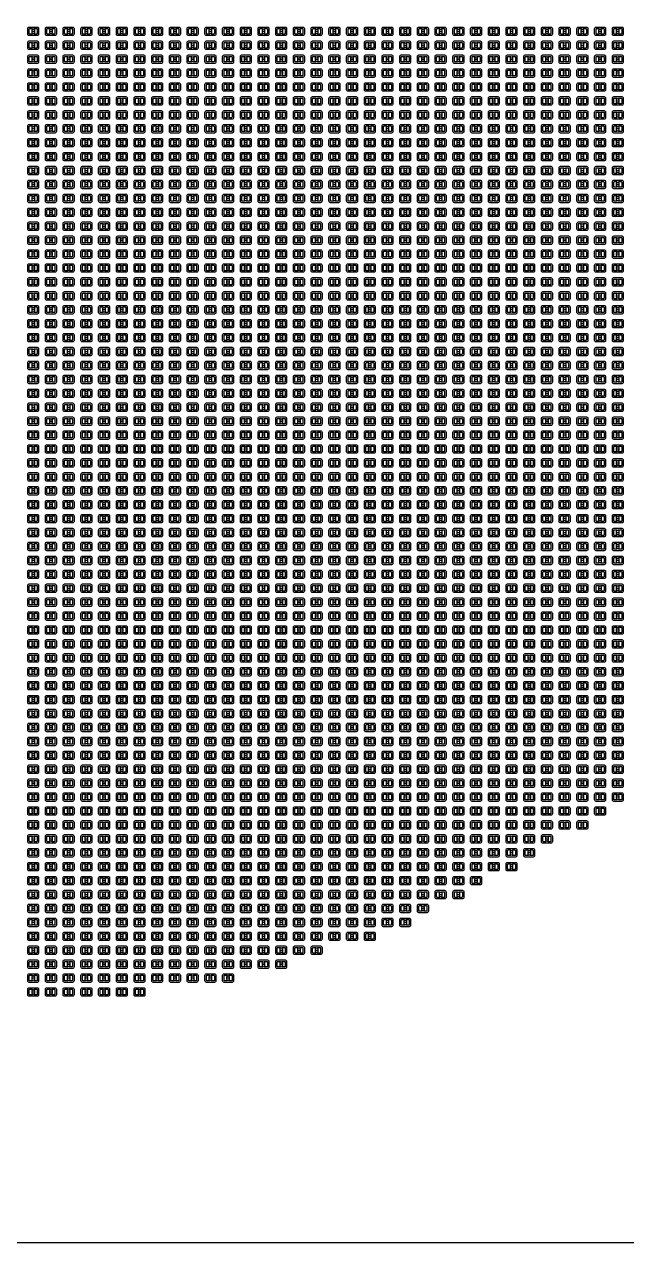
# Model space of a CAD drawing. Header units: metres. Extents: x -2500 to 2500, y -2500 to 2500.
# Drawn here: x -7 to 1231, y -2500 to 2 of the extents above; entities that cross this region are included whole.
import ezdxf

# ---------------------------------------------------------------- set-up
doc = ezdxf.new("R2010")
doc.units = ezdxf.units.M
doc.layers.add('structure', color=2, linetype='Continuous')
doc.layers.add('substrate', color=7, linetype='Continuous')

# ---------------------------------------------------------------- blocks, each defined once
blk = doc.blocks.new('structure')
at = {"layer": 'structure'}
for points in [[(-11.2, 5.8, -0.414214), (-8.2, 8.8), (8.2, 8.8, -0.414214), (11.2, 5.8), (11.2, -5.8, -0.414214), (8.2, -8.8), (-8.2, -8.8, -0.414214), (-11.2, -5.8), (-11.2, 5.8)], [(-8.2, 4.6, -0.414214), (-7, 5.8), (-2.7, 5.8, -0.414214), (-1.5, 4.6), (-1.5, 3.8, -0.414214), (-2, 3.3), (-2.5, 3.3, 0.414214), (-3, 2.8), (-3, 0.3), (3, 0.3), (3, 2.8, 0.414214), (2.5, 3.3), (2, 3.3, -0.414214), (1.5, 3.8), (1.5, 4.6, -0.414214), (2.7, 5.8), (7, 5.8, -0.414214), (8.2, 4.6), (8.2, -4.6, -0.414214), (7, -5.8), (2.7, -5.8, -0.414214), (1.5, -4.6), (1.5, -3.8, -0.414214), (2, -3.3), (2.5, -3.3, 0.414214), (3, -2.8), (3, -0.3), (-3, -0.3), (-3, -2.8, 0.414214), (-2.5, -3.3), (-2, -3.3, -0.414214), (-1.5, -3.8), (-1.5, -4.6, -0.414214), (-2.7, -5.8), (-7, -5.8, -0.414214), (-7, -5.8, -0.414214), (-8.2, -4.6), (-8.2, 4.6)]]:
    blk.add_lwpolyline(points, format="xyb", dxfattribs=at)
blk = doc.blocks.new('array')
at = {"layer": 'structure'}
for p in [(11.6, -11.8), (48, -11.8), (84.4, -11.8), (120.8, -11.8), (157.2, -11.8), (193.6, -11.8), (230, -11.8), (266.4, -11.8), (302.8, -11.8), (339.2, -11.8), (375.6, -11.8), (412, -11.8), (448.4, -11.8), (484.8, -11.8), (521.2, -11.8), (557.6, -11.8), (594, -11.8), (630.4, -11.8), (666.8, -11.8), (703.2, -11.8), (739.6, -11.8), (776, -11.8), (812.4, -11.8), (848.8, -11.8), (885.2, -11.8), (921.6, -11.8), (958, -11.8), (994.4, -11.8), (1030.8, -11.8), (1067.2, -11.8), (1103.6, -11.8), (1140, -11.8), (1176.4, -11.8), (1212.8, -11.8), (11.6, -40.4), (48, -40.4), (84.4, -40.4), (120.8, -40.4), (157.2, -40.4), (193.6, -40.4), (230, -40.4), (266.4, -40.4), (302.8, -40.4), (339.2, -40.4), (375.6, -40.4), (412, -40.4), (448.4, -40.4), (484.8, -40.4), (521.2, -40.4), (557.6, -40.4), (594, -40.4), (630.4, -40.4), (666.8, -40.4), (703.2, -40.4), (739.6, -40.4), (776, -40.4), (812.4, -40.4), (848.8, -40.4), (885.2, -40.4), (921.6, -40.4), (958, -40.4), (994.4, -40.4), (1030.8, -40.4), (1067.2, -40.4), (1103.6, -40.4), (1140, -40.4), (1176.4, -40.4), (1212.8, -40.4), (11.6, -69), (48, -69), (84.4, -69), (120.8, -69), (157.2, -69), (193.6, -69), (230, -69), (266.4, -69), (302.8, -69), (339.2, -69), (375.6, -69), (412, -69), (448.4, -69), (484.8, -69), (521.2, -69), (557.6, -69), (594, -69), (630.4, -69), (666.8, -69), (703.2, -69), (739.6, -69), (776, -69), (812.4, -69), (848.8, -69), (885.2, -69), (921.6, -69), (958, -69), (994.4, -69), (1030.8, -69), (1067.2, -69), (1103.6, -69), (1140, -69), (1176.4, -69), (1212.8, -69), (11.6, -97.6), (48, -97.6), (84.4, -97.6), (120.8, -97.6), (157.2, -97.6), (193.6, -97.6), (230, -97.6), (266.4, -97.6), (302.8, -97.6), (339.2, -97.6), (375.6, -97.6), (412, -97.6), (448.4, -97.6), (484.8, -97.6), (521.2, -97.6), (557.6, -97.6), (594, -97.6), (630.4, -97.6), (666.8, -97.6), (703.2, -97.6), (739.6, -97.6), (776, -97.6), (812.4, -97.6), (848.8, -97.6), (885.2, -97.6), (921.6, -97.6), (958, -97.6), (994.4, -97.6), (1030.8, -97.6), (1067.2, -97.6), (1103.6, -97.6), (1140, -97.6), (1176.4, -97.6), (1212.8, -97.6), (11.6, -126.2), (48, -126.2), (84.4, -126.2), (120.8, -126.2), (157.2, -126.2), (193.6, -126.2), (230, -126.2), (266.4, -126.2), (302.8, -126.2), (339.2, -126.2), (375.6, -126.2), (412, -126.2), (448.4, -126.2), (484.8, -126.2), (521.2, -126.2), (557.6, -126.2), (594, -126.2), (630.4, -126.2), (666.8, -126.2), (703.2, -126.2), (739.6, -126.2), (776, -126.2), (812.4, -126.2), (848.8, -126.2), (885.2, -126.2), (921.6, -126.2), (958, -126.2), (994.4, -126.2), (1030.8, -126.2), (1067.2, -126.2), (1103.6, -126.2), (1140, -126.2), (1176.4, -126.2), (1212.8, -126.2), (11.6, -154.8), (48, -154.8), (84.4, -154.8), (120.8, -154.8), (157.2, -154.8), (193.6, -154.8), (230, -154.8), (266.4, -154.8), (302.8, -154.8), (339.2, -154.8), (375.6, -154.8), (412, -154.8), (448.4, -154.8), (484.8, -154.8), (521.2, -154.8), (557.6, -154.8), (594, -154.8), (630.4, -154.8), (666.8, -154.8), (703.2, -154.8), (739.6, -154.8), (776, -154.8), (812.4, -154.8), (848.8, -154.8), (885.2, -154.8), (921.6, -154.8), (958, -154.8), (994.4, -154.8), (1030.8, -154.8), (1067.2, -154.8), (1103.6, -154.8), (1140, -154.8), (1176.4, -154.8), (1212.8, -154.8), (11.6, -183.4), (48, -183.4), (84.4, -183.4), (120.8, -183.4), (157.2, -183.4), (193.6, -183.4), (230, -183.4), (266.4, -183.4), (302.8, -183.4), (339.2, -183.4), (375.6, -183.4), (412, -183.4), (448.4, -183.4), (484.8, -183.4), (521.2, -183.4), (557.6, -183.4), (594, -183.4), (630.4, -183.4), (666.8, -183.4), (703.2, -183.4), (739.6, -183.4), (776, -183.4), (812.4, -183.4), (848.8, -183.4), (885.2, -183.4), (921.6, -183.4), (958, -183.4), (994.4, -183.4), (1030.8, -183.4), (1067.2, -183.4), (1103.6, -183.4), (1140, -183.4), (1176.4, -183.4), (1212.8, -183.4), (11.6, -212), (48, -212), (84.4, -212), (120.8, -212), (157.2, -212), (193.6, -212), (230, -212), (266.4, -212), (302.8, -212), (339.2, -212), (375.6, -212), (412, -212), (448.4, -212), (484.8, -212), (521.2, -212), (557.6, -212), (594, -212), (630.4, -212), (666.8, -212), (703.2, -212), (739.6, -212), (776, -212), (812.4, -212), (848.8, -212), (885.2, -212), (921.6, -212), (958, -212), (994.4, -212), (1030.8, -212), (1067.2, -212), (1103.6, -212), (1140, -212), (1176.4, -212), (1212.8, -212), (11.6, -240.6), (48, -240.6), (84.4, -240.6), (120.8, -240.6), (157.2, -240.6), (193.6, -240.6), (230, -240.6), (266.4, -240.6), (302.8, -240.6), (339.2, -240.6), (375.6, -240.6), (412, -240.6), (448.4, -240.6), (484.8, -240.6), (521.2, -240.6), (557.6, -240.6), (594, -240.6), (630.4, -240.6), (666.8, -240.6), (703.2, -240.6), (739.6, -240.6), (776, -240.6), (812.4, -240.6), (848.8, -240.6), (885.2, -240.6), (921.6, -240.6), (958, -240.6), (994.4, -240.6), (1030.8, -240.6), (1067.2, -240.6), (1103.6, -240.6), (1140, -240.6), (1176.4, -240.6), (1212.8, -240.6), (11.6, -269.2), (48, -269.2), (84.4, -269.2), (120.8, -269.2), (157.2, -269.2), (193.6, -269.2), (230, -269.2), (266.4, -269.2), (302.8, -269.2), (339.2, -269.2), (375.6, -269.2), (412, -269.2), (448.4, -269.2), (484.8, -269.2), (521.2, -269.2), (557.6, -269.2), (594, -269.2), (630.4, -269.2), (666.8, -269.2), (703.2, -269.2), (739.6, -269.2), (776, -269.2), (812.4, -269.2), (848.8, -269.2), (885.2, -269.2), (921.6, -269.2), (958, -269.2), (994.4, -269.2), (1030.8, -269.2), (1067.2, -269.2), (1103.6, -269.2), (1140, -269.2), (1176.4, -269.2), (1212.8, -269.2), (11.6, -297.8), (48, -297.8), (84.4, -297.8), (120.8, -297.8), (157.2, -297.8), (193.6, -297.8), (230, -297.8), (266.4, -297.8), (302.8, -297.8), (339.2, -297.8), (375.6, -297.8), (412, -297.8), (448.4, -297.8), (484.8, -297.8), (521.2, -297.8), (557.6, -297.8), (594, -297.8), (630.4, -297.8), (666.8, -297.8), (703.2, -297.8), (739.6, -297.8), (776, -297.8), (812.4, -297.8), (848.8, -297.8), (885.2, -297.8), (921.6, -297.8), (958, -297.8), (994.4, -297.8), (1030.8, -297.8), (1067.2, -297.8), (1103.6, -297.8), (1140, -297.8), (1176.4, -297.8), (1212.8, -297.8), (11.6, -326.4), (48, -326.4), (84.4, -326.4), (120.8, -326.4), (157.2, -326.4), (193.6, -326.4), (230, -326.4), (266.4, -326.4), (302.8, -326.4), (339.2, -326.4), (375.6, -326.4), (412, -326.4), (448.4, -326.4), (484.8, -326.4), (521.2, -326.4), (557.6, -326.4), (594, -326.4), (630.4, -326.4), (666.8, -326.4), (703.2, -326.4), (739.6, -326.4), (776, -326.4), (812.4, -326.4), (848.8, -326.4), (885.2, -326.4), (921.6, -326.4), (958, -326.4), (994.4, -326.4), (1030.8, -326.4), (1067.2, -326.4), (1103.6, -326.4), (1140, -326.4), (1176.4, -326.4), (1212.8, -326.4), (11.6, -355), (48, -355), (84.4, -355), (120.8, -355), (157.2, -355), (193.6, -355), (230, -355), (266.4, -355), (302.8, -355), (339.2, -355), (375.6, -355), (412, -355), (448.4, -355), (484.8, -355), (521.2, -355), (557.6, -355), (594, -355), (630.4, -355), (666.8, -355), (703.2, -355), (739.6, -355), (776, -355), (812.4, -355), (848.8, -355), (885.2, -355), (921.6, -355), (958, -355), (994.4, -355), (1030.8, -355), (1067.2, -355), (1103.6, -355), (1140, -355), (1176.4, -355), (1212.8, -355), (11.6, -383.6), (48, -383.6), (84.4, -383.6), (120.8, -383.6), (157.2, -383.6), (193.6, -383.6), (230, -383.6), (266.4, -383.6), (302.8, -383.6), (339.2, -383.6), (375.6, -383.6), (412, -383.6), (448.4, -383.6), (484.8, -383.6), (521.2, -383.6), (557.6, -383.6), (594, -383.6), (630.4, -383.6), (666.8, -383.6), (703.2, -383.6), (739.6, -383.6), (776, -383.6), (812.4, -383.6), (848.8, -383.6), (885.2, -383.6), (921.6, -383.6), (958, -383.6), (994.4, -383.6), (1030.8, -383.6), (1067.2, -383.6), (1103.6, -383.6), (1140, -383.6), (1176.4, -383.6), (1212.8, -383.6), (11.6, -412.2), (48, -412.2), (84.4, -412.2), (120.8, -412.2), (157.2, -412.2), (193.6, -412.2), (230, -412.2), (266.4, -412.2), (302.8, -412.2), (339.2, -412.2), (375.6, -412.2), (412, -412.2), (448.4, -412.2), (484.8, -412.2), (521.2, -412.2), (557.6, -412.2), (594, -412.2), (630.4, -412.2), (666.8, -412.2), (703.2, -412.2), (739.6, -412.2), (776, -412.2), (812.4, -412.2), (848.8, -412.2), (885.2, -412.2), (921.6, -412.2), (958, -412.2), (994.4, -412.2), (1030.8, -412.2), (1067.2, -412.2), (1103.6, -412.2), (1140, -412.2), (1176.4, -412.2), (1212.8, -412.2), (11.6, -440.8), (48, -440.8), (84.4, -440.8), (120.8, -440.8), (157.2, -440.8), (193.6, -440.8), (230, -440.8), (266.4, -440.8), (302.8, -440.8), (339.2, -440.8), (375.6, -440.8), (412, -440.8), (448.4, -440.8), (484.8, -440.8), (521.2, -440.8), (557.6, -440.8), (594, -440.8), (630.4, -440.8), (666.8, -440.8), (703.2, -440.8), (739.6, -440.8), (776, -440.8), (812.4, -440.8), (848.8, -440.8), (885.2, -440.8), (921.6, -440.8), (958, -440.8), (994.4, -440.8), (1030.8, -440.8), (1067.2, -440.8), (1103.6, -440.8), (1140, -440.8), (1176.4, -440.8), (1212.8, -440.8), (11.6, -469.4), (48, -469.4), (84.4, -469.4), (120.8, -469.4), (157.2, -469.4), (193.6, -469.4), (230, -469.4), (266.4, -469.4), (302.8, -469.4), (339.2, -469.4), (375.6, -469.4), (412, -469.4), (448.4, -469.4), (484.8, -469.4), (521.2, -469.4), (557.6, -469.4), (594, -469.4), (630.4, -469.4), (666.8, -469.4), (703.2, -469.4), (739.6, -469.4), (776, -469.4), (812.4, -469.4), (848.8, -469.4), (885.2, -469.4), (921.6, -469.4), (958, -469.4), (994.4, -469.4), (1030.8, -469.4), (1067.2, -469.4), (1103.6, -469.4), (1140, -469.4), (1176.4, -469.4), (1212.8, -469.4), (11.6, -498), (48, -498), (84.4, -498), (120.8, -498), (157.2, -498), (193.6, -498), (230, -498), (266.4, -498), (302.8, -498), (339.2, -498), (375.6, -498), (412, -498), (448.4, -498), (484.8, -498), (521.2, -498), (557.6, -498), (594, -498), (630.4, -498), (666.8, -498), (703.2, -498), (739.6, -498), (776, -498), (812.4, -498), (848.8, -498), (885.2, -498), (921.6, -498), (958, -498), (994.4, -498), (1030.8, -498), (1067.2, -498), (1103.6, -498), (1140, -498), (1176.4, -498), (1212.8, -498), (11.6, -526.6), (48, -526.6), (84.4, -526.6), (120.8, -526.6), (157.2, -526.6), (193.6, -526.6), (230, -526.6), (266.4, -526.6), (302.8, -526.6), (339.2, -526.6), (375.6, -526.6), (412, -526.6), (448.4, -526.6), (484.8, -526.6), (521.2, -526.6), (557.6, -526.6), (594, -526.6), (630.4, -526.6), (666.8, -526.6), (703.2, -526.6), (739.6, -526.6), (776, -526.6), (812.4, -526.6), (848.8, -526.6), (885.2, -526.6), (921.6, -526.6), (958, -526.6), (994.4, -526.6), (1030.8, -526.6), (1067.2, -526.6), (1103.6, -526.6), (1140, -526.6), (1176.4, -526.6), (1212.8, -526.6), (11.6, -555.2), (48, -555.2), (84.4, -555.2), (120.8, -555.2), (157.2, -555.2), (193.6, -555.2), (230, -555.2), (266.4, -555.2), (302.8, -555.2), (339.2, -555.2), (375.6, -555.2), (412, -555.2), (448.4, -555.2), (484.8, -555.2), (521.2, -555.2), (557.6, -555.2), (594, -555.2), (630.4, -555.2), (666.8, -555.2), (703.2, -555.2), (739.6, -555.2), (776, -555.2), (812.4, -555.2), (848.8, -555.2), (885.2, -555.2), (921.6, -555.2), (958, -555.2), (994.4, -555.2), (1030.8, -555.2), (1067.2, -555.2), (1103.6, -555.2), (1140, -555.2), (1176.4, -555.2), (1212.8, -555.2), (11.6, -583.8), (48, -583.8), (84.4, -583.8), (120.8, -583.8), (157.2, -583.8), (193.6, -583.8), (230, -583.8), (266.4, -583.8), (302.8, -583.8), (339.2, -583.8), (375.6, -583.8), (412, -583.8), (448.4, -583.8), (484.8, -583.8), (521.2, -583.8), (557.6, -583.8), (594, -583.8), (630.4, -583.8), (666.8, -583.8), (703.2, -583.8), (739.6, -583.8), (776, -583.8), (812.4, -583.8), (848.8, -583.8), (885.2, -583.8), (921.6, -583.8), (958, -583.8), (994.4, -583.8), (1030.8, -583.8), (1067.2, -583.8), (1103.6, -583.8), (1140, -583.8), (1176.4, -583.8), (1212.8, -583.8), (11.6, -612.4), (48, -612.4), (84.4, -612.4), (120.8, -612.4), (157.2, -612.4), (193.6, -612.4), (230, -612.4), (266.4, -612.4), (302.8, -612.4), (339.2, -612.4), (375.6, -612.4), (412, -612.4), (448.4, -612.4), (484.8, -612.4), (521.2, -612.4), (557.6, -612.4), (594, -612.4), (630.4, -612.4), (666.8, -612.4), (703.2, -612.4), (739.6, -612.4), (776, -612.4), (812.4, -612.4), (848.8, -612.4), (885.2, -612.4), (921.6, -612.4), (958, -612.4), (994.4, -612.4), (1030.8, -612.4), (1067.2, -612.4), (1103.6, -612.4), (1140, -612.4), (1176.4, -612.4), (1212.8, -612.4), (11.6, -641), (48, -641), (84.4, -641), (120.8, -641), (157.2, -641), (193.6, -641), (230, -641), (266.4, -641), (302.8, -641), (339.2, -641), (375.6, -641), (412, -641), (448.4, -641), (484.8, -641), (521.2, -641), (557.6, -641), (594, -641), (630.4, -641), (666.8, -641), (703.2, -641), (739.6, -641), (776, -641), (812.4, -641), (848.8, -641), (885.2, -641), (921.6, -641), (958, -641), (994.4, -641), (1030.8, -641), (1067.2, -641), (1103.6, -641), (1140, -641), (1176.4, -641), (1212.8, -641), (11.6, -669.6), (48, -669.6), (84.4, -669.6), (120.8, -669.6), (157.2, -669.6), (193.6, -669.6), (230, -669.6), (266.4, -669.6), (302.8, -669.6), (339.2, -669.6), (375.6, -669.6), (412, -669.6), (448.4, -669.6), (484.8, -669.6), (521.2, -669.6), (557.6, -669.6), (594, -669.6), (630.4, -669.6), (666.8, -669.6), (703.2, -669.6), (739.6, -669.6), (776, -669.6), (812.4, -669.6), (848.8, -669.6), (885.2, -669.6), (921.6, -669.6), (958, -669.6), (994.4, -669.6), (1030.8, -669.6), (1067.2, -669.6), (1103.6, -669.6), (1140, -669.6), (1176.4, -669.6), (1212.8, -669.6), (11.6, -698.2), (48, -698.2), (84.4, -698.2), (120.8, -698.2), (157.2, -698.2), (193.6, -698.2), (230, -698.2), (266.4, -698.2), (302.8, -698.2), (339.2, -698.2), (375.6, -698.2), (412, -698.2), (448.4, -698.2), (484.8, -698.2), (521.2, -698.2), (557.6, -698.2), (594, -698.2), (630.4, -698.2), (666.8, -698.2), (703.2, -698.2), (739.6, -698.2), (776, -698.2), (812.4, -698.2), (848.8, -698.2), (885.2, -698.2), (921.6, -698.2), (958, -698.2), (994.4, -698.2), (1030.8, -698.2), (1067.2, -698.2), (1103.6, -698.2), (1140, -698.2), (1176.4, -698.2), (1212.8, -698.2), (11.6, -726.8), (48, -726.8), (84.4, -726.8), (120.8, -726.8), (157.2, -726.8), (193.6, -726.8), (230, -726.8), (266.4, -726.8), (302.8, -726.8), (339.2, -726.8), (375.6, -726.8), (412, -726.8), (448.4, -726.8), (484.8, -726.8), (521.2, -726.8), (557.6, -726.8), (594, -726.8), (630.4, -726.8), (666.8, -726.8), (703.2, -726.8), (739.6, -726.8), (776, -726.8), (812.4, -726.8), (848.8, -726.8), (885.2, -726.8), (921.6, -726.8), (958, -726.8), (994.4, -726.8), (1030.8, -726.8), (1067.2, -726.8), (1103.6, -726.8), (1140, -726.8), (1176.4, -726.8), (1212.8, -726.8), (11.6, -755.4), (48, -755.4), (84.4, -755.4), (120.8, -755.4), (157.2, -755.4), (193.6, -755.4), (230, -755.4), (266.4, -755.4), (302.8, -755.4), (339.2, -755.4), (375.6, -755.4), (412, -755.4), (448.4, -755.4), (484.8, -755.4), (521.2, -755.4), (557.6, -755.4), (594, -755.4), (630.4, -755.4), (666.8, -755.4), (703.2, -755.4), (739.6, -755.4), (776, -755.4), (812.4, -755.4), (848.8, -755.4), (885.2, -755.4), (921.6, -755.4), (958, -755.4), (994.4, -755.4), (1030.8, -755.4), (1067.2, -755.4), (1103.6, -755.4), (1140, -755.4), (1176.4, -755.4), (1212.8, -755.4), (11.6, -784), (48, -784), (84.4, -784), (120.8, -784), (157.2, -784), (193.6, -784), (230, -784), (266.4, -784), (302.8, -784), (339.2, -784), (375.6, -784), (412, -784), (448.4, -784), (484.8, -784), (521.2, -784), (557.6, -784), (594, -784), (630.4, -784), (666.8, -784), (703.2, -784), (739.6, -784), (776, -784), (812.4, -784), (848.8, -784), (885.2, -784), (921.6, -784), (958, -784), (994.4, -784), (1030.8, -784), (1067.2, -784), (1103.6, -784), (1140, -784), (1176.4, -784), (1212.8, -784), (11.6, -812.6), (48, -812.6), (84.4, -812.6), (120.8, -812.6), (157.2, -812.6), (193.6, -812.6), (230, -812.6), (266.4, -812.6), (302.8, -812.6), (339.2, -812.6), (375.6, -812.6), (412, -812.6), (448.4, -812.6), (484.8, -812.6), (521.2, -812.6), (557.6, -812.6), (594, -812.6), (630.4, -812.6), (666.8, -812.6), (703.2, -812.6), (739.6, -812.6), (776, -812.6), (812.4, -812.6), (848.8, -812.6), (885.2, -812.6), (921.6, -812.6), (958, -812.6), (994.4, -812.6), (1030.8, -812.6), (1067.2, -812.6), (1103.6, -812.6), (1140, -812.6), (1176.4, -812.6), (1212.8, -812.6), (11.6, -841.2), (48, -841.2), (84.4, -841.2), (120.8, -841.2), (157.2, -841.2), (193.6, -841.2), (230, -841.2), (266.4, -841.2), (302.8, -841.2), (339.2, -841.2), (375.6, -841.2), (412, -841.2), (448.4, -841.2), (484.8, -841.2), (521.2, -841.2), (557.6, -841.2), (594, -841.2), (630.4, -841.2), (666.8, -841.2), (703.2, -841.2), (739.6, -841.2), (776, -841.2), (812.4, -841.2), (848.8, -841.2), (885.2, -841.2), (921.6, -841.2), (958, -841.2), (994.4, -841.2), (1030.8, -841.2), (1067.2, -841.2), (1103.6, -841.2), (1140, -841.2), (1176.4, -841.2), (1212.8, -841.2), (11.6, -869.8), (48, -869.8), (84.4, -869.8), (120.8, -869.8), (157.2, -869.8), (193.6, -869.8), (230, -869.8), (266.4, -869.8), (302.8, -869.8), (339.2, -869.8), (375.6, -869.8), (412, -869.8), (448.4, -869.8), (484.8, -869.8), (521.2, -869.8), (557.6, -869.8), (594, -869.8), (630.4, -869.8), (666.8, -869.8), (703.2, -869.8), (739.6, -869.8), (776, -869.8), (812.4, -869.8), (848.8, -869.8), (885.2, -869.8), (921.6, -869.8), (958, -869.8), (994.4, -869.8), (1030.8, -869.8), (1067.2, -869.8), (1103.6, -869.8), (1140, -869.8), (1176.4, -869.8), (1212.8, -869.8), (11.6, -898.4), (48, -898.4), (84.4, -898.4), (120.8, -898.4), (157.2, -898.4), (193.6, -898.4), (230, -898.4), (266.4, -898.4), (302.8, -898.4), (339.2, -898.4), (375.6, -898.4), (412, -898.4), (448.4, -898.4), (484.8, -898.4), (521.2, -898.4), (557.6, -898.4), (594, -898.4), (630.4, -898.4), (666.8, -898.4), (703.2, -898.4), (739.6, -898.4), (776, -898.4), (812.4, -898.4), (848.8, -898.4), (885.2, -898.4), (921.6, -898.4), (958, -898.4), (994.4, -898.4), (1030.8, -898.4), (1067.2, -898.4), (1103.6, -898.4), (1140, -898.4), (1176.4, -898.4), (1212.8, -898.4), (11.6, -927), (48, -927), (84.4, -927), (120.8, -927), (157.2, -927), (193.6, -927), (230, -927), (266.4, -927), (302.8, -927), (339.2, -927), (375.6, -927), (412, -927), (448.4, -927), (484.8, -927), (521.2, -927), (557.6, -927), (594, -927), (630.4, -927), (666.8, -927), (703.2, -927), (739.6, -927), (776, -927), (812.4, -927), (848.8, -927), (885.2, -927), (921.6, -927), (958, -927), (994.4, -927), (1030.8, -927), (1067.2, -927), (1103.6, -927), (1140, -927), (1176.4, -927), (1212.8, -927), (11.6, -955.6), (48, -955.6), (84.4, -955.6), (120.8, -955.6), (157.2, -955.6), (193.6, -955.6), (230, -955.6), (266.4, -955.6), (302.8, -955.6), (339.2, -955.6), (375.6, -955.6), (412, -955.6), (448.4, -955.6), (484.8, -955.6), (521.2, -955.6), (557.6, -955.6), (594, -955.6), (630.4, -955.6), (666.8, -955.6), (703.2, -955.6), (739.6, -955.6), (776, -955.6), (812.4, -955.6), (848.8, -955.6), (885.2, -955.6), (921.6, -955.6), (958, -955.6), (994.4, -955.6), (1030.8, -955.6), (1067.2, -955.6), (1103.6, -955.6), (1140, -955.6), (1176.4, -955.6), (1212.8, -955.6), (11.6, -984.2), (48, -984.2), (84.4, -984.2), (120.8, -984.2), (157.2, -984.2), (193.6, -984.2), (230, -984.2), (266.4, -984.2), (302.8, -984.2), (339.2, -984.2), (375.6, -984.2), (412, -984.2), (448.4, -984.2), (484.8, -984.2), (521.2, -984.2), (557.6, -984.2), (594, -984.2), (630.4, -984.2), (666.8, -984.2), (703.2, -984.2), (739.6, -984.2), (776, -984.2), (812.4, -984.2), (848.8, -984.2), (885.2, -984.2), (921.6, -984.2), (958, -984.2), (994.4, -984.2), (1030.8, -984.2), (1067.2, -984.2), (1103.6, -984.2), (1140, -984.2), (1176.4, -984.2), (1212.8, -984.2), (11.6, -1012.8), (48, -1012.8), (84.4, -1012.8), (120.8, -1012.8), (157.2, -1012.8), (193.6, -1012.8), (230, -1012.8), (266.4, -1012.8), (302.8, -1012.8), (339.2, -1012.8), (375.6, -1012.8), (412, -1012.8), (448.4, -1012.8), (484.8, -1012.8), (521.2, -1012.8), (557.6, -1012.8), (594, -1012.8), (630.4, -1012.8), (666.8, -1012.8), (703.2, -1012.8), (739.6, -1012.8), (776, -1012.8), (812.4, -1012.8), (848.8, -1012.8), (885.2, -1012.8), (921.6, -1012.8), (958, -1012.8), (994.4, -1012.8), (1030.8, -1012.8), (1067.2, -1012.8), (1103.6, -1012.8), (1140, -1012.8), (1176.4, -1012.8), (1212.8, -1012.8), (11.6, -1041.4), (48, -1041.4), (84.4, -1041.4), (120.8, -1041.4), (157.2, -1041.4), (193.6, -1041.4), (230, -1041.4), (266.4, -1041.4), (302.8, -1041.4), (339.2, -1041.4), (375.6, -1041.4), (412, -1041.4), (448.4, -1041.4), (484.8, -1041.4), (521.2, -1041.4), (557.6, -1041.4), (594, -1041.4), (630.4, -1041.4), (666.8, -1041.4), (703.2, -1041.4), (739.6, -1041.4), (776, -1041.4), (812.4, -1041.4), (848.8, -1041.4), (885.2, -1041.4), (921.6, -1041.4), (958, -1041.4), (994.4, -1041.4), (1030.8, -1041.4), (1067.2, -1041.4), (1103.6, -1041.4), (1140, -1041.4), (1176.4, -1041.4), (1212.8, -1041.4), (11.6, -1070), (48, -1070), (84.4, -1070), (120.8, -1070), (157.2, -1070), (193.6, -1070), (230, -1070), (266.4, -1070), (302.8, -1070), (339.2, -1070), (375.6, -1070), (412, -1070), (448.4, -1070), (484.8, -1070), (521.2, -1070), (557.6, -1070), (594, -1070), (630.4, -1070), (666.8, -1070), (703.2, -1070), (739.6, -1070), (776, -1070), (812.4, -1070), (848.8, -1070), (885.2, -1070), (921.6, -1070), (958, -1070), (994.4, -1070), (1030.8, -1070), (1067.2, -1070), (1103.6, -1070), (1140, -1070), (1176.4, -1070), (1212.8, -1070), (11.6, -1098.6), (48, -1098.6), (84.4, -1098.6), (120.8, -1098.6), (157.2, -1098.6), (193.6, -1098.6), (230, -1098.6), (266.4, -1098.6), (302.8, -1098.6), (339.2, -1098.6), (375.6, -1098.6), (412, -1098.6), (448.4, -1098.6), (484.8, -1098.6), (521.2, -1098.6), (557.6, -1098.6), (594, -1098.6), (630.4, -1098.6), (666.8, -1098.6), (703.2, -1098.6), (739.6, -1098.6), (776, -1098.6), (812.4, -1098.6), (848.8, -1098.6), (885.2, -1098.6), (921.6, -1098.6), (958, -1098.6), (994.4, -1098.6), (1030.8, -1098.6), (1067.2, -1098.6), (1103.6, -1098.6), (1140, -1098.6), (1176.4, -1098.6), (1212.8, -1098.6), (11.6, -1127.2), (48, -1127.2), (84.4, -1127.2), (120.8, -1127.2), (157.2, -1127.2), (193.6, -1127.2), (230, -1127.2), (266.4, -1127.2), (302.8, -1127.2), (339.2, -1127.2), (375.6, -1127.2), (412, -1127.2), (448.4, -1127.2), (484.8, -1127.2), (521.2, -1127.2), (557.6, -1127.2), (594, -1127.2), (630.4, -1127.2), (666.8, -1127.2), (703.2, -1127.2), (739.6, -1127.2), (776, -1127.2), (812.4, -1127.2), (848.8, -1127.2), (885.2, -1127.2), (921.6, -1127.2), (958, -1127.2), (994.4, -1127.2), (1030.8, -1127.2), (1067.2, -1127.2), (1103.6, -1127.2), (1140, -1127.2), (1176.4, -1127.2), (1212.8, -1127.2), (11.6, -1155.8), (48, -1155.8), (84.4, -1155.8), (120.8, -1155.8), (157.2, -1155.8), (193.6, -1155.8), (230, -1155.8), (266.4, -1155.8), (302.8, -1155.8), (339.2, -1155.8), (375.6, -1155.8), (412, -1155.8), (448.4, -1155.8), (484.8, -1155.8), (521.2, -1155.8), (557.6, -1155.8), (594, -1155.8), (630.4, -1155.8), (666.8, -1155.8), (703.2, -1155.8), (739.6, -1155.8), (776, -1155.8), (812.4, -1155.8), (848.8, -1155.8), (885.2, -1155.8), (921.6, -1155.8), (958, -1155.8), (994.4, -1155.8), (1030.8, -1155.8), (1067.2, -1155.8), (1103.6, -1155.8), (1140, -1155.8), (1176.4, -1155.8), (1212.8, -1155.8), (11.6, -1184.4), (48, -1184.4), (84.4, -1184.4), (120.8, -1184.4), (157.2, -1184.4), (193.6, -1184.4), (230, -1184.4), (266.4, -1184.4), (302.8, -1184.4), (339.2, -1184.4), (375.6, -1184.4), (412, -1184.4), (448.4, -1184.4), (484.8, -1184.4), (521.2, -1184.4), (557.6, -1184.4), (594, -1184.4), (630.4, -1184.4), (666.8, -1184.4), (703.2, -1184.4), (739.6, -1184.4), (776, -1184.4), (812.4, -1184.4), (848.8, -1184.4), (885.2, -1184.4), (921.6, -1184.4), (958, -1184.4), (994.4, -1184.4), (1030.8, -1184.4), (1067.2, -1184.4), (1103.6, -1184.4), (1140, -1184.4), (1176.4, -1184.4), (1212.8, -1184.4), (11.6, -1213), (48, -1213), (84.4, -1213), (120.8, -1213), (157.2, -1213), (193.6, -1213), (230, -1213), (266.4, -1213), (302.8, -1213), (339.2, -1213), (375.6, -1213), (412, -1213), (448.4, -1213), (484.8, -1213), (521.2, -1213), (557.6, -1213), (594, -1213), (630.4, -1213), (666.8, -1213), (703.2, -1213), (739.6, -1213), (776, -1213), (812.4, -1213), (848.8, -1213), (885.2, -1213), (921.6, -1213), (958, -1213), (994.4, -1213), (1030.8, -1213), (1067.2, -1213), (1103.6, -1213), (1140, -1213), (1176.4, -1213), (1212.8, -1213), (11.6, -1241.6), (48, -1241.6), (84.4, -1241.6), (120.8, -1241.6), (157.2, -1241.6), (193.6, -1241.6), (230, -1241.6), (266.4, -1241.6), (302.8, -1241.6), (339.2, -1241.6), (375.6, -1241.6), (412, -1241.6), (448.4, -1241.6), (484.8, -1241.6), (521.2, -1241.6), (557.6, -1241.6), (594, -1241.6), (630.4, -1241.6), (666.8, -1241.6), (703.2, -1241.6), (739.6, -1241.6), (776, -1241.6), (812.4, -1241.6), (848.8, -1241.6), (885.2, -1241.6), (921.6, -1241.6), (958, -1241.6), (994.4, -1241.6), (1030.8, -1241.6), (1067.2, -1241.6), (1103.6, -1241.6), (1140, -1241.6), (1176.4, -1241.6), (1212.8, -1241.6), (11.6, -1270.2), (48, -1270.2), (84.4, -1270.2), (120.8, -1270.2), (157.2, -1270.2), (193.6, -1270.2), (230, -1270.2), (266.4, -1270.2), (302.8, -1270.2), (339.2, -1270.2), (375.6, -1270.2), (412, -1270.2), (448.4, -1270.2), (484.8, -1270.2), (521.2, -1270.2), (557.6, -1270.2), (594, -1270.2), (630.4, -1270.2), (666.8, -1270.2), (703.2, -1270.2), (739.6, -1270.2), (776, -1270.2), (812.4, -1270.2), (848.8, -1270.2), (885.2, -1270.2), (921.6, -1270.2), (958, -1270.2), (994.4, -1270.2), (1030.8, -1270.2), (1067.2, -1270.2), (1103.6, -1270.2), (1140, -1270.2), (1176.4, -1270.2), (1212.8, -1270.2), (11.6, -1298.8), (48, -1298.8), (84.4, -1298.8), (120.8, -1298.8), (157.2, -1298.8), (193.6, -1298.8), (230, -1298.8), (266.4, -1298.8), (302.8, -1298.8), (339.2, -1298.8), (375.6, -1298.8), (412, -1298.8), (448.4, -1298.8), (484.8, -1298.8), (521.2, -1298.8), (557.6, -1298.8), (594, -1298.8), (630.4, -1298.8), (666.8, -1298.8), (703.2, -1298.8), (739.6, -1298.8), (776, -1298.8), (812.4, -1298.8), (848.8, -1298.8), (885.2, -1298.8), (921.6, -1298.8), (958, -1298.8), (994.4, -1298.8), (1030.8, -1298.8), (1067.2, -1298.8), (1103.6, -1298.8), (1140, -1298.8), (1176.4, -1298.8), (1212.8, -1298.8), (11.6, -1327.4), (48, -1327.4), (84.4, -1327.4), (120.8, -1327.4), (157.2, -1327.4), (193.6, -1327.4), (230, -1327.4), (266.4, -1327.4), (302.8, -1327.4), (339.2, -1327.4), (375.6, -1327.4), (412, -1327.4), (448.4, -1327.4), (484.8, -1327.4), (521.2, -1327.4), (557.6, -1327.4), (594, -1327.4), (630.4, -1327.4), (666.8, -1327.4), (703.2, -1327.4), (739.6, -1327.4), (776, -1327.4), (812.4, -1327.4), (848.8, -1327.4), (885.2, -1327.4), (921.6, -1327.4), (958, -1327.4), (994.4, -1327.4), (1030.8, -1327.4), (1067.2, -1327.4), (1103.6, -1327.4), (1140, -1327.4), (1176.4, -1327.4), (1212.8, -1327.4), (11.6, -1356), (48, -1356), (84.4, -1356), (120.8, -1356), (157.2, -1356), (193.6, -1356), (230, -1356), (266.4, -1356), (302.8, -1356), (339.2, -1356), (375.6, -1356), (412, -1356), (448.4, -1356), (484.8, -1356), (521.2, -1356), (557.6, -1356), (594, -1356), (630.4, -1356), (666.8, -1356), (703.2, -1356), (739.6, -1356), (776, -1356), (812.4, -1356), (848.8, -1356), (885.2, -1356), (921.6, -1356), (958, -1356), (994.4, -1356), (1030.8, -1356), (1067.2, -1356), (1103.6, -1356), (1140, -1356), (1176.4, -1356), (1212.8, -1356), (11.6, -1384.6), (48, -1384.6), (84.4, -1384.6), (120.8, -1384.6), (157.2, -1384.6), (193.6, -1384.6), (230, -1384.6), (266.4, -1384.6), (302.8, -1384.6), (339.2, -1384.6), (375.6, -1384.6), (412, -1384.6), (448.4, -1384.6), (484.8, -1384.6), (521.2, -1384.6), (557.6, -1384.6), (594, -1384.6), (630.4, -1384.6), (666.8, -1384.6), (703.2, -1384.6), (739.6, -1384.6), (776, -1384.6), (812.4, -1384.6), (848.8, -1384.6), (885.2, -1384.6), (921.6, -1384.6), (958, -1384.6), (994.4, -1384.6), (1030.8, -1384.6), (1067.2, -1384.6), (1103.6, -1384.6), (1140, -1384.6), (1176.4, -1384.6), (1212.8, -1384.6), (11.6, -1413.2), (48, -1413.2), (84.4, -1413.2), (120.8, -1413.2), (157.2, -1413.2), (193.6, -1413.2), (230, -1413.2), (266.4, -1413.2), (302.8, -1413.2), (339.2, -1413.2), (375.6, -1413.2), (412, -1413.2), (448.4, -1413.2), (484.8, -1413.2), (521.2, -1413.2), (557.6, -1413.2), (594, -1413.2), (630.4, -1413.2), (666.8, -1413.2), (703.2, -1413.2), (739.6, -1413.2), (776, -1413.2), (812.4, -1413.2), (848.8, -1413.2), (885.2, -1413.2), (921.6, -1413.2), (958, -1413.2), (994.4, -1413.2), (1030.8, -1413.2), (1067.2, -1413.2), (1103.6, -1413.2), (1140, -1413.2), (1176.4, -1413.2), (1212.8, -1413.2), (11.6, -1441.8), (48, -1441.8), (84.4, -1441.8), (120.8, -1441.8), (157.2, -1441.8), (193.6, -1441.8), (230, -1441.8), (266.4, -1441.8), (302.8, -1441.8), (339.2, -1441.8), (375.6, -1441.8), (412, -1441.8), (448.4, -1441.8), (484.8, -1441.8), (521.2, -1441.8), (557.6, -1441.8), (594, -1441.8), (630.4, -1441.8), (666.8, -1441.8), (703.2, -1441.8), (739.6, -1441.8), (776, -1441.8), (812.4, -1441.8), (848.8, -1441.8), (885.2, -1441.8), (921.6, -1441.8), (958, -1441.8), (994.4, -1441.8), (1030.8, -1441.8), (1067.2, -1441.8), (1103.6, -1441.8), (1140, -1441.8), (1176.4, -1441.8), (1212.8, -1441.8), (11.6, -1470.4), (48, -1470.4), (84.4, -1470.4), (120.8, -1470.4), (157.2, -1470.4), (193.6, -1470.4), (230, -1470.4), (266.4, -1470.4), (302.8, -1470.4), (339.2, -1470.4), (375.6, -1470.4), (412, -1470.4), (448.4, -1470.4), (484.8, -1470.4), (521.2, -1470.4), (557.6, -1470.4), (594, -1470.4), (630.4, -1470.4), (666.8, -1470.4), (703.2, -1470.4), (739.6, -1470.4), (776, -1470.4), (812.4, -1470.4), (848.8, -1470.4), (885.2, -1470.4), (921.6, -1470.4), (958, -1470.4), (994.4, -1470.4), (1030.8, -1470.4), (1067.2, -1470.4), (1103.6, -1470.4), (1140, -1470.4), (1176.4, -1470.4), (1212.8, -1470.4), (11.6, -1499), (48, -1499), (84.4, -1499), (120.8, -1499), (157.2, -1499), (193.6, -1499), (230, -1499), (266.4, -1499), (302.8, -1499), (339.2, -1499), (375.6, -1499), (412, -1499), (448.4, -1499), (484.8, -1499), (521.2, -1499), (557.6, -1499), (594, -1499), (630.4, -1499), (666.8, -1499), (703.2, -1499), (739.6, -1499), (776, -1499), (812.4, -1499), (848.8, -1499), (885.2, -1499), (921.6, -1499), (958, -1499), (994.4, -1499), (1030.8, -1499), (1067.2, -1499), (1103.6, -1499), (1140, -1499), (1176.4, -1499), (1212.8, -1499), (11.6, -1527.6), (48, -1527.6), (84.4, -1527.6), (120.8, -1527.6), (157.2, -1527.6), (193.6, -1527.6), (230, -1527.6), (266.4, -1527.6), (302.8, -1527.6), (339.2, -1527.6), (375.6, -1527.6), (412, -1527.6), (448.4, -1527.6), (484.8, -1527.6), (521.2, -1527.6), (557.6, -1527.6), (594, -1527.6), (630.4, -1527.6), (666.8, -1527.6), (703.2, -1527.6), (739.6, -1527.6), (776, -1527.6), (812.4, -1527.6), (848.8, -1527.6), (885.2, -1527.6), (921.6, -1527.6), (958, -1527.6), (994.4, -1527.6), (1030.8, -1527.6), (1067.2, -1527.6), (1103.6, -1527.6), (1140, -1527.6), (1176.4, -1527.6), (1212.8, -1527.6), (11.6, -1556.2), (48, -1556.2), (84.4, -1556.2), (120.8, -1556.2), (157.2, -1556.2), (193.6, -1556.2), (230, -1556.2), (266.4, -1556.2), (302.8, -1556.2), (339.2, -1556.2), (375.6, -1556.2), (412, -1556.2), (448.4, -1556.2), (484.8, -1556.2), (521.2, -1556.2), (557.6, -1556.2), (594, -1556.2), (630.4, -1556.2), (666.8, -1556.2), (703.2, -1556.2), (739.6, -1556.2), (776, -1556.2), (812.4, -1556.2), (848.8, -1556.2), (885.2, -1556.2), (921.6, -1556.2), (958, -1556.2), (994.4, -1556.2), (1030.8, -1556.2), (1067.2, -1556.2), (1103.6, -1556.2), (1140, -1556.2), (1176.4, -1556.2), (1212.8, -1556.2), (11.6, -1584.8), (48, -1584.8), (84.4, -1584.8), (120.8, -1584.8), (157.2, -1584.8), (193.6, -1584.8), (230, -1584.8), (266.4, -1584.8), (302.8, -1584.8), (339.2, -1584.8), (375.6, -1584.8), (412, -1584.8), (448.4, -1584.8), (484.8, -1584.8), (521.2, -1584.8), (557.6, -1584.8), (594, -1584.8), (630.4, -1584.8), (666.8, -1584.8), (703.2, -1584.8), (739.6, -1584.8), (776, -1584.8), (812.4, -1584.8), (848.8, -1584.8), (885.2, -1584.8), (921.6, -1584.8), (958, -1584.8), (994.4, -1584.8), (1030.8, -1584.8), (1067.2, -1584.8), (1103.6, -1584.8), (1140, -1584.8), (1176.4, -1584.8), (1212.8, -1584.8), (11.6, -1613.4), (48, -1613.4), (84.4, -1613.4), (120.8, -1613.4), (157.2, -1613.4), (193.6, -1613.4), (230, -1613.4), (266.4, -1613.4), (302.8, -1613.4), (339.2, -1613.4), (375.6, -1613.4), (412, -1613.4), (448.4, -1613.4), (484.8, -1613.4), (521.2, -1613.4), (557.6, -1613.4), (594, -1613.4), (630.4, -1613.4), (666.8, -1613.4), (703.2, -1613.4), (739.6, -1613.4), (776, -1613.4), (812.4, -1613.4), (848.8, -1613.4), (885.2, -1613.4), (921.6, -1613.4), (958, -1613.4), (994.4, -1613.4), (1030.8, -1613.4), (1067.2, -1613.4), (1103.6, -1613.4), (1140, -1613.4), (1176.4, -1613.4), (11.6, -1642), (48, -1642), (84.4, -1642), (120.8, -1642), (157.2, -1642), (193.6, -1642), (230, -1642), (266.4, -1642), (302.8, -1642), (339.2, -1642), (375.6, -1642), (412, -1642), (448.4, -1642), (484.8, -1642), (521.2, -1642), (557.6, -1642), (594, -1642), (630.4, -1642), (666.8, -1642), (703.2, -1642), (739.6, -1642), (776, -1642), (812.4, -1642), (848.8, -1642), (885.2, -1642), (921.6, -1642), (958, -1642), (994.4, -1642), (1030.8, -1642), (1067.2, -1642), (1103.6, -1642), (1140, -1642), (11.6, -1670.6), (48, -1670.6), (84.4, -1670.6), (120.8, -1670.6), (157.2, -1670.6), (193.6, -1670.6), (230, -1670.6), (266.4, -1670.6), (302.8, -1670.6), (339.2, -1670.6), (375.6, -1670.6), (412, -1670.6), (448.4, -1670.6), (484.8, -1670.6), (521.2, -1670.6), (557.6, -1670.6), (594, -1670.6), (630.4, -1670.6), (666.8, -1670.6), (703.2, -1670.6), (739.6, -1670.6), (776, -1670.6), (812.4, -1670.6), (848.8, -1670.6), (885.2, -1670.6), (921.6, -1670.6), (958, -1670.6), (994.4, -1670.6), (1030.8, -1670.6), (1067.2, -1670.6), (11.6, -1699.2), (48, -1699.2), (84.4, -1699.2), (120.8, -1699.2), (157.2, -1699.2), (193.6, -1699.2), (230, -1699.2), (266.4, -1699.2), (302.8, -1699.2), (339.2, -1699.2), (375.6, -1699.2), (412, -1699.2), (448.4, -1699.2), (484.8, -1699.2), (521.2, -1699.2), (557.6, -1699.2), (594, -1699.2), (630.4, -1699.2), (666.8, -1699.2), (703.2, -1699.2), (739.6, -1699.2), (776, -1699.2), (812.4, -1699.2), (848.8, -1699.2), (885.2, -1699.2), (921.6, -1699.2), (958, -1699.2), (994.4, -1699.2), (1030.8, -1699.2), (11.6, -1727.8), (48, -1727.8), (84.4, -1727.8), (120.8, -1727.8), (157.2, -1727.8), (193.6, -1727.8), (230, -1727.8), (266.4, -1727.8), (302.8, -1727.8), (339.2, -1727.8), (375.6, -1727.8), (412, -1727.8), (448.4, -1727.8), (484.8, -1727.8), (521.2, -1727.8), (557.6, -1727.8), (594, -1727.8), (630.4, -1727.8), (666.8, -1727.8), (703.2, -1727.8), (739.6, -1727.8), (776, -1727.8), (812.4, -1727.8), (848.8, -1727.8), (885.2, -1727.8), (921.6, -1727.8), (958, -1727.8), (994.4, -1727.8), (11.6, -1756.4), (48, -1756.4), (84.4, -1756.4), (120.8, -1756.4), (157.2, -1756.4), (193.6, -1756.4), (230, -1756.4), (266.4, -1756.4), (302.8, -1756.4), (339.2, -1756.4), (375.6, -1756.4), (412, -1756.4), (448.4, -1756.4), (484.8, -1756.4), (521.2, -1756.4), (557.6, -1756.4), (594, -1756.4), (630.4, -1756.4), (666.8, -1756.4), (703.2, -1756.4), (739.6, -1756.4), (776, -1756.4), (812.4, -1756.4), (848.8, -1756.4), (885.2, -1756.4), (921.6, -1756.4), (11.6, -1785), (48, -1785), (84.4, -1785), (120.8, -1785), (157.2, -1785), (193.6, -1785), (230, -1785), (266.4, -1785), (302.8, -1785), (339.2, -1785), (375.6, -1785), (412, -1785), (448.4, -1785), (484.8, -1785), (521.2, -1785), (557.6, -1785), (594, -1785), (630.4, -1785), (666.8, -1785), (703.2, -1785), (739.6, -1785), (776, -1785), (812.4, -1785), (848.8, -1785), (885.2, -1785), (11.6, -1813.6), (48, -1813.6), (84.4, -1813.6), (120.8, -1813.6), (157.2, -1813.6), (193.6, -1813.6), (230, -1813.6), (266.4, -1813.6), (302.8, -1813.6), (339.2, -1813.6), (375.6, -1813.6), (412, -1813.6), (448.4, -1813.6), (484.8, -1813.6), (521.2, -1813.6), (557.6, -1813.6), (594, -1813.6), (630.4, -1813.6), (666.8, -1813.6), (703.2, -1813.6), (739.6, -1813.6), (776, -1813.6), (812.4, -1813.6), (11.6, -1842.2), (48, -1842.2), (84.4, -1842.2), (120.8, -1842.2), (157.2, -1842.2), (193.6, -1842.2), (230, -1842.2), (266.4, -1842.2), (302.8, -1842.2), (339.2, -1842.2), (375.6, -1842.2), (412, -1842.2), (448.4, -1842.2), (484.8, -1842.2), (521.2, -1842.2), (557.6, -1842.2), (594, -1842.2), (630.4, -1842.2), (666.8, -1842.2), (703.2, -1842.2), (739.6, -1842.2), (776, -1842.2), (11.6, -1870.8), (48, -1870.8), (84.4, -1870.8), (120.8, -1870.8), (157.2, -1870.8), (193.6, -1870.8), (230, -1870.8), (266.4, -1870.8), (302.8, -1870.8), (339.2, -1870.8), (375.6, -1870.8), (412, -1870.8), (448.4, -1870.8), (484.8, -1870.8), (521.2, -1870.8), (557.6, -1870.8), (594, -1870.8), (630.4, -1870.8), (666.8, -1870.8), (703.2, -1870.8), (11.6, -1899.4), (48, -1899.4), (84.4, -1899.4), (120.8, -1899.4), (157.2, -1899.4), (193.6, -1899.4), (230, -1899.4), (266.4, -1899.4), (302.8, -1899.4), (339.2, -1899.4), (375.6, -1899.4), (412, -1899.4), (448.4, -1899.4), (484.8, -1899.4), (521.2, -1899.4), (557.6, -1899.4), (594, -1899.4), (11.6, -1928), (48, -1928), (84.4, -1928), (120.8, -1928), (157.2, -1928), (193.6, -1928), (230, -1928), (266.4, -1928), (302.8, -1928), (339.2, -1928), (375.6, -1928), (412, -1928), (448.4, -1928), (484.8, -1928), (521.2, -1928), (11.6, -1956.6), (48, -1956.6), (84.4, -1956.6), (120.8, -1956.6), (157.2, -1956.6), (193.6, -1956.6), (230, -1956.6), (266.4, -1956.6), (302.8, -1956.6), (339.2, -1956.6), (375.6, -1956.6), (412, -1956.6), (11.6, -1985.2), (48, -1985.2), (84.4, -1985.2), (120.8, -1985.2), (157.2, -1985.2), (193.6, -1985.2), (230, -1985.2)]:
    blk.add_blockref('structure', p, dxfattribs=at)

msp = doc.modelspace()

# ---------------------------------------------------------------- linework, layer by layer
at = {"layer": 'substrate'}
msp.add_lwpolyline([(-2500, -2500), (2500, -2500), (2500, 2500), (-2500, 2500), (-2500, -2500)], dxfattribs=at)

# ---------------------------------------------------------------- block references
at = {"layer": 'structure'}
msp.add_blockref('array', (0, 0), dxfattribs=at)

doc.saveas('drawing.dxf')
